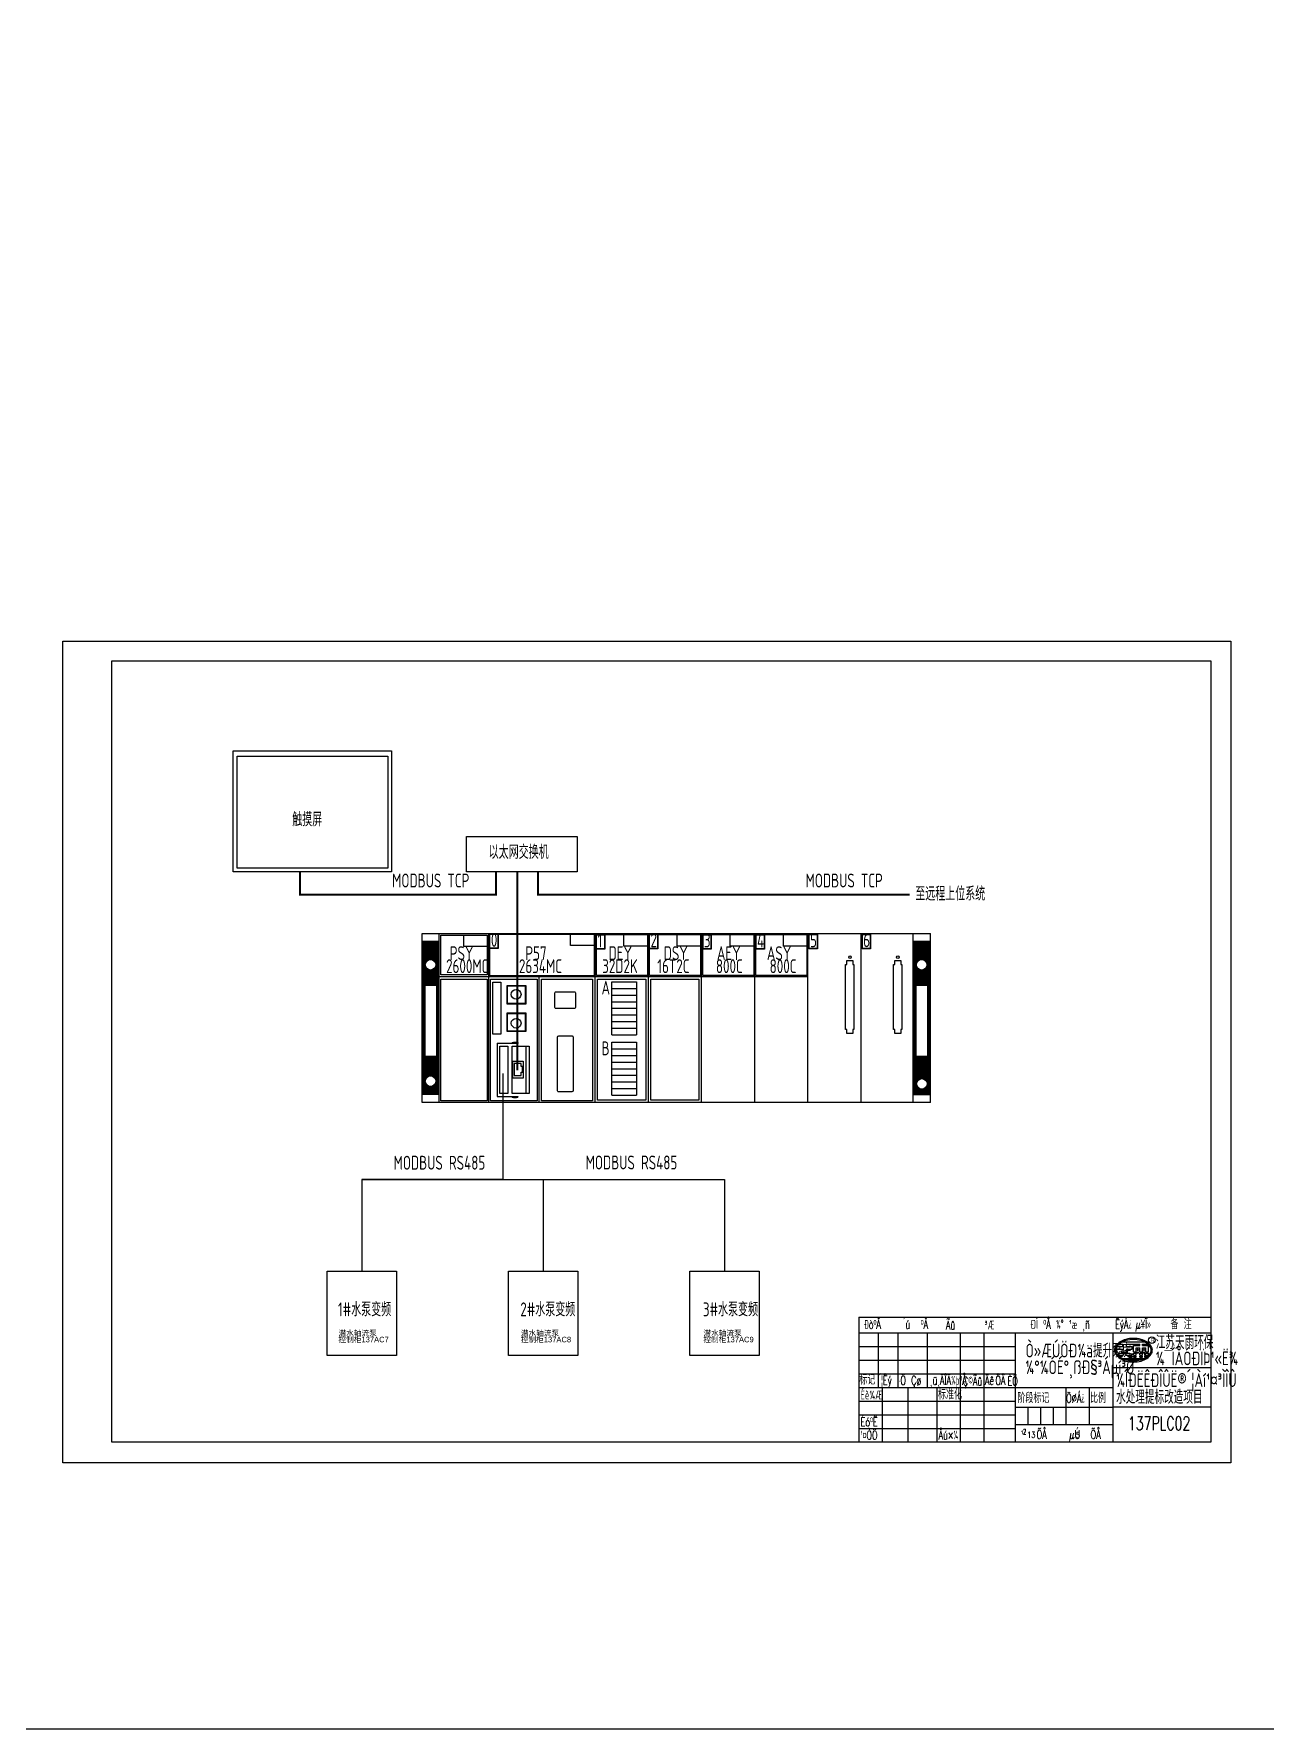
# Model space of a CAD drawing. Header units: millimetres. Extents: x 201 to 11482, y -7821 to 251.
# Drawn here: x 3727 to 4357, y -5888 to -5021 of the extents above; entities that cross this region are included whole.
import ezdxf
from ezdxf.enums import TextEntityAlignment as Align

# ---------------------------------------------------------------- set-up
doc = ezdxf.new("R2010")
doc.units = ezdxf.units.MM
doc.linetypes.add('CENTER2', pattern=[1.125, 0.75, -0.125, 0.125, -0.125])
for name, color, linetype in [('10000_FRONT', 7, 'Continuous'), ('LINE_THIN', 2, 'Continuous'), ('PART', 7, 'Continuous'), ('TEXT', 6, 'Continuous')]:
    doc.layers.add(name, color=color, linetype=linetype)
doc.layers.add('SECTION', color=3, linetype='CENTER2', lineweight=9)
doc.styles.add('HZ', font='txt', dxfattribs={"width": 0.67, "bigfont": 'hztxt'})
doc.styles.add('HZTXT', font='tssdeng.shx', dxfattribs={"width": 0.8, "bigfont": 'hztxt.shx'})
doc.styles.add('¹¡è³Ì¡ÁÖ', font='gbenor.shx', dxfattribs={"width": 0.8, "height": 350, "bigfont": 'gbcbig.shx'})

msp = doc.modelspace()

# ---------------------------------------------------------------- hatches: boundary and pattern name
at = {"layer": 'PART'}
h = msp.add_hatch(dxfattribs=at)
h.set_pattern_fill('ANSI34', color=256, scale=0.07, style=0)
h.set_pattern_definition([(45, (3690.30678, -5871.618734), (-0.037123106, 0.037123106), []), (45, (3690.319153, -5871.618734), (-0.037123106, 0.037123106), []), (45, (3690.33153, -5871.618734), (-0.037123106, 0.037123106), []), (45, (3690.3439, -5871.618734), (-0.037123106, 0.037123106), [])])
h.paths.add_polyline_path([(3925.386, -5563.233), (3934.087, -5563.233), (3934.087, -5502.981), (3934.087, -5485.016), (3925.386, -5485.016)])
h.paths.add_polyline_path([(3932.357, -5497.01, 1), (3926.964, -5497.01, 1)], flags=16)
h.paths.add_polyline_path([(3932.357, -5556.526, 1), (3926.964, -5556.526, 1)], flags=16)
h.paths.add_polyline_path([(3926.812, -5507.413), (3932.639, -5507.413), (3932.639, -5543.9), (3926.812, -5543.9)], flags=16)
h = msp.add_hatch(dxfattribs=at)
h.set_pattern_fill('ANSI34', color=256, scale=0.07, style=0)
h.set_pattern_definition([(45, (3608.22224, -5871.618784), (-0.037123106, 0.037123106), []), (45, (3608.234614, -5871.618784), (-0.037123106, 0.037123106), []), (45, (3608.24699, -5871.618784), (-0.037123106, 0.037123106), []), (45, (3608.259363, -5871.618784), (-0.037123106, 0.037123106), [])])
h.paths.add_polyline_path([(4176.561, -5485.016), (4176.561, -5485.016), (4176.561, -5563.404), (4185.262, -5563.404), (4185.262, -5485.016)])
h.paths.add_polyline_path([(4183.532, -5497.01, 1), (4178.139, -5497.01, 1)], flags=16)
h.paths.add_polyline_path([(4177.987, -5507.413), (4183.814, -5507.413), (4183.814, -5543.9), (4177.987, -5543.9)], flags=16)
h.paths.add_polyline_path([(4183.621, -5557.909, 1), (4178.228, -5557.909, 1)], flags=16)

# ---------------------------------------------------------------- linework, layer by layer
for p, q in [((3766.644, -5741.126), (3766.644, -5341.582)), ((3766.644, -5341.582), (4328.748, -5341.582)), ((4328.748, -5341.582), (4328.748, -5741.126)), ((3966.679, -5552.66), (3966.679, -5606.849)), ((3966.679, -5606.849), (3894.515, -5606.849)), ((3894.515, -5606.849), (4080.046, -5606.849)), ((3894.515, -5606.849), (3894.515, -5653.734)), ((3987.28, -5606.849), (3987.28, -5653.734)), ((4080.046, -5606.849), (4080.046, -5653.734)), ((4278.748, -5741.126), (4278.748, -5685.126)), ((4280.177, -5693.468), (4283.73, -5693.468)), ((4280.673, -5692.265), (4283.73, -5692.265)), ((4281.701, -5691.062), (4283.73, -5691.062)), ((4283.504, -5689.859), (4294.786, -5689.859)), ((4283.73, -5692.265), (4283.73, -5691.062)), ((4285.535, -5692.265), (4285.535, -5691.062)), ((4285.535, -5691.062), (4292.334, -5691.062)), ((4285.535, -5692.265), (4288.543, -5692.265)), ((4285.535, -5693.468), (4288.543, -5693.468)), ((4285.56, -5693.78), (4285.535, -5693.468)), ((4288.543, -5693.468), (4288.543, -5692.265)), ((4289.145, -5694.934), (4289.145, -5691.664)), ((4289.145, -5691.664), (4292.334, -5691.664)), ((4290.529, -5694.934), (4290.529, -5692.867)), ((4290.529, -5692.867), (4292.334, -5692.867)), ((4292.334, -5691.664), (4292.334, -5691.062)), ((4292.334, -5694.934), (4292.334, -5692.867)), ((4293.717, -5691.664), (4293.717, -5691.062)), ((4293.717, -5691.062), (4296.589, -5691.062)), ((4293.717, -5691.664), (4296.906, -5691.664)), ((4293.717, -5692.867), (4295.522, -5692.867)), ((4293.717, -5694.934), (4293.717, -5692.867)), ((4295.522, -5694.934), (4295.522, -5692.867)), ((4296.906, -5694.934), (4296.906, -5691.664)), ((4281.219, -5696.587), (4283.865, -5696.587)), ((4281.825, -5697.189), (4283.189, -5697.189)), ((4282.354, -5695.536), (4286.971, -5695.536)), ((4282.921, -5694.934), (4286.348, -5694.934)), ((4283.731, -5698.392), (4294.559, -5698.392)), ((4284.446, -5698.693), (4293.844, -5698.693)), ((4285.437, -5696.587), (4288.543, -5696.587)), ((4286.157, -5697.189), (4288.543, -5697.189)), ((4286.448, -5699.235), (4291.842, -5699.235)), ((4287.25, -5697.68), (4288.543, -5697.68)), ((4287.816, -5695.875), (4288.543, -5695.875)), ((4288.543, -5696.587), (4288.543, -5695.875)), ((4288.543, -5697.68), (4288.543, -5697.189)), ((4289.145, -5694.934), (4290.529, -5694.934)), ((4289.145, -5695.536), (4290.529, -5695.536)), ((4289.145, -5696.587), (4289.145, -5695.536)), ((4289.145, -5696.587), (4290.529, -5696.587)), ((4289.145, -5697.68), (4289.145, -5697.189)), ((4289.145, -5697.189), (4290.529, -5697.189)), ((4289.145, -5697.68), (4290.529, -5697.68)), ((4290.529, -5696.587), (4290.529, -5695.536)), ((4290.529, -5697.68), (4290.529, -5697.189)), ((4292.334, -5694.934), (4293.717, -5694.934)), ((4292.334, -5695.536), (4293.717, -5695.536)), ((4292.334, -5696.587), (4292.334, -5695.536)), ((4292.334, -5696.587), (4293.717, -5696.587)), ((4292.334, -5697.68), (4292.334, -5697.189)), ((4292.334, -5697.189), (4293.717, -5697.189)), ((4292.334, -5697.68), (4293.717, -5697.68)), ((4293.717, -5696.587), (4293.717, -5695.536)), ((4293.717, -5697.68), (4293.717, -5697.189)), ((4294.771, -5695.875), (4295.522, -5695.875)), ((4294.771, -5695.875), (4294.771, -5696.587)), ((4294.771, -5696.587), (4297.071, -5696.587)), ((4294.771, -5697.189), (4294.771, -5697.68)), ((4294.771, -5697.189), (4296.465, -5697.189)), ((4294.771, -5697.68), (4295.826, -5697.68)), ((4295.522, -5694.934), (4296.906, -5694.934)), ((4295.522, -5695.875), (4295.522, -5695.536)), ((4295.522, -5695.536), (4296.906, -5695.536)), ((4296.906, -5696.767), (4296.906, -5695.536)), ((4328.748, -5703.126), (4278.748, -5703.126)), ((4328.748, -5703.126), (4278.748, -5703.126)), ((4328.748, -5723.126), (4278.748, -5723.126)), ((4328.748, -5741.126), (3766.644, -5741.126)), ((4328.748, -5741.126), (4148.748, -5741.126))]:
    msp.add_line(p, q)
at = {"color": 0}
for p, q in [((4148.748, -5677.126), (4328.748, -5677.126)), ((4148.748, -5677.126), (4328.748, -5677.126)), ((4148.748, -5677.126), (4328.748, -5677.126)), ((4148.748, -5685.126), (4328.748, -5685.126)), ((4148.748, -5685.126), (4328.748, -5685.126)), ((4148.748, -5685.126), (4328.748, -5685.126)), ((4148.748, -5713.126), (4278.748, -5713.126)), ((4148.748, -5713.126), (4278.748, -5713.126)), ((4148.748, -5713.126), (4278.748, -5713.126)), ((4228.748, -5723.126), (4278.748, -5723.126)), ((4228.748, -5723.126), (4278.748, -5723.126)), ((4228.748, -5723.126), (4278.748, -5723.126)), ((4228.748, -5732.126), (4278.748, -5732.126)), ((4228.748, -5732.126), (4278.748, -5732.126)), ((4228.748, -5732.126), (4278.748, -5732.126))]:
    msp.add_line(p, q, dxfattribs=at)
at = {"linetype": 'Continuous'}
msp.add_line((4328.748, -5703.126), (4278.748, -5703.126), dxfattribs=at)
for points in [[(741.178, -4154.422), (11482.36, -4154.422), (11482.36, -5887.788), (741.178, -5887.788)], [(3828.66, -5387.57), (3909.74, -5387.57), (3909.74, -5449.47), (3828.66, -5449.47)], [(3830.735, -5390.365), (3907.858, -5390.365), (3907.858, -5447.597), (3830.735, -5447.597)], [(4004.551, -5449.485), (3947.985, -5449.485), (3947.985, -5431.376), (4004.551, -5431.376)], [(3876.788, -5653.734), (3912.242, -5653.734), (3912.242, -5696.744), (3876.788, -5696.744)], [(3969.553, -5653.734), (4005.007, -5653.734), (4005.007, -5696.744), (3969.553, -5696.744)], [(4062.319, -5653.734), (4097.773, -5653.734), (4097.773, -5696.744), (4062.319, -5696.744)]]:
    msp.add_lwpolyline(points, close=True)
at = {"const_width": 1}
for points in [[(3963.178, -5449.485), (3963.178, -5461.127), (3862.817, -5461.127), (3862.817, -5449.47)], [(3974.08, -5551.046), (3974.08, -5449.485)], [(3984.594, -5449.485), (3984.594, -5461.127), (4174.702, -5461.127)]]:
    msp.add_lwpolyline(points, dxfattribs=at)
for points in [[(4298.806, -5694.07, 0.1452621), (4298.182, -5691.965, 0.1071711), (4296.022, -5689.827, 0.0774043), (4293.04, -5688.523, 0.0645214), (4289.145, -5688.019, 0.0645214), (4285.25, -5688.523, 0.0774043), (4282.268, -5689.827, 0.1071711), (4280.108, -5691.965, 0.1452621), (4279.483, -5694.07, 0.1452621), (4280.108, -5696.175, 0.1071711), (4282.268, -5698.313, 0.0774043), (4285.25, -5699.617, 0.0645214), (4289.145, -5700.122, 0.0645214), (4293.04, -5699.617, 0.0774043), (4296.022, -5698.313, 0.1071711), (4298.182, -5696.175, 0.1452621)], [(4298.17, -5694.07, 0.1452621), (4297.648, -5692.312, 0.1071711), (4295.68, -5690.364, 0.0774043), (4292.877, -5689.139, 0.0645214), (4289.145, -5688.655, 0.0645214), (4285.412, -5689.139, 0.0774043), (4282.61, -5690.364, 0.1071711), (4280.642, -5692.312, 0.1452621), (4280.12, -5694.07, 0.1452621), (4280.642, -5695.828, 0.1071711), (4282.61, -5697.776, 0.0774043), (4285.412, -5699.001, 0.0645214), (4289.145, -5699.485, 0.0645214), (4292.877, -5699.001, 0.0774043), (4295.68, -5697.776, 0.1071711), (4297.648, -5695.828, 0.1452621)]]:
    msp.add_lwpolyline(points, format="xyb", close=True)
for centre, radius in [((4291.314, -5693.883), 0.1), ((4294.521, -5693.883), 0.1), ((4298.584, -5688.903), 1.666), ((4291.314, -5695.285), 0.1), ((4294.521, -5695.285), 0.1)]:
    msp.add_circle(centre, radius)
for centre, radius, start, end in [((4279.047, -5691.853), 4.95, 321.502997, 340.951261), ((4290.515, -5691.243), 5.567, 207.109979, 221.536588), ((4279.047, -5691.853), 4.95, 293.805664, 311.924678), ((4279.047, -5691.853), 6.755, 300.38393, 307.819429), ((4279.047, -5691.853), 6.755, 315.502624, 325.594686), ((4290.515, -5691.243), 7.372, 216.907792, 226.468118), ((4290.515, -5691.243), 7.372, 233.765595, 238.048673), ((4287.25, -5696.477), 1.203, 238.048673, 270), ((4290.515, -5691.243), 5.567, 230.459438, 231.797628), ((4287.816, -5694.672), 1.203, 231.797628, 270)]:
    msp.add_arc(centre, radius, start, end)
for p in [(4291.314, -5693.883), (4294.521, -5693.883), (4291.314, -5695.285), (4294.521, -5695.285)]:
    msp.add_point(p)
at = {"layer": '10000_FRONT', "color": 7, "linetype": 'Continuous'}
for p, q in [((4141.955, -5496.956), (4142.524, -5496.956)), ((4141.955, -5530.048), (4141.955, -5496.956)), ((4142.524, -5494.88), (4145.605, -5494.88)), ((4142.524, -5496.956), (4142.524, -5494.88)), ((4145.605, -5494.88), (4145.605, -5496.956)), ((4145.605, -5496.956), (4146.175, -5496.956)), ((4146.175, -5496.956), (4146.175, -5530.048)), ((4166.473, -5496.956), (4167.043, -5496.956)), ((4166.473, -5530.048), (4166.473, -5496.956)), ((4167.043, -5494.88), (4170.124, -5494.88)), ((4167.043, -5496.956), (4167.043, -5494.88)), ((4170.124, -5494.88), (4170.124, -5496.956)), ((4170.124, -5496.956), (4170.694, -5496.956)), ((4170.694, -5496.956), (4170.694, -5530.048)), ((4142.524, -5530.048), (4141.955, -5530.048)), ((4142.524, -5532.125), (4142.524, -5530.048)), ((4145.605, -5532.125), (4142.524, -5532.125)), ((4146.175, -5530.048), (4145.605, -5530.048)), ((4145.605, -5530.048), (4145.605, -5532.125)), ((4167.043, -5530.048), (4166.473, -5530.048)), ((4167.043, -5532.124), (4167.043, -5530.048)), ((4170.124, -5532.124), (4167.043, -5532.124)), ((4170.694, -5530.048), (4170.124, -5530.048)), ((4170.124, -5530.048), (4170.124, -5532.124))]:
    msp.add_line(p, q, dxfattribs=at)
for centre in [(4144.165, -5493.098), (4168.684, -5493.098)]:
    msp.add_circle(centre, 0.67, dxfattribs=at)
at = {"layer": 'LINE_THIN'}
for p, q in [((3741.644, -5751.582), (3741.644, -5331.582)), ((3741.644, -5331.582), (4338.953, -5331.582)), ((4338.953, -5331.582), (4338.953, -5751.582)), ((4338.953, -5751.582), (3741.644, -5751.582))]:
    msp.add_line(p, q, dxfattribs=at)
for centre in [(4291.314, -5693.883), (4294.521, -5693.883), (4291.314, -5695.285), (4294.521, -5695.285)]:
    msp.add_circle(centre, 0.401, dxfattribs=at)
at = {"layer": 'PART'}
for p, q in [((3925.386, -5480.998), (4185.262, -5480.998)), ((3925.386, -5567.359), (3925.386, -5480.998)), ((3925.386, -5485.016), (3934.087, -5485.016)), ((3934.087, -5567.359), (3934.087, -5480.998)), ((3959.519, -5567.359), (3959.519, -5480.998)), ((4013.832, -5567.359), (4013.832, -5480.998)), ((4041.033, -5567.359), (4041.033, -5480.998)), ((4068.235, -5567.359), (4068.235, -5480.998)), ((4095.437, -5567.359), (4095.437, -5480.998)), ((4122.638, -5567.359), (4122.638, -5480.998)), ((4149.84, -5567.359), (4149.84, -5480.998)), ((4176.561, -5567.359), (4176.561, -5480.998)), ((4176.561, -5567.359), (4176.561, -5480.998)), ((4176.561, -5485.016), (4185.262, -5485.016)), ((4185.262, -5567.359), (4185.262, -5480.998)), ((3934.087, -5502.981), (3959.519, -5502.981)), ((3959.519, -5502.981), (4013.832, -5502.981)), ((3984.95, -5502.981), (3984.95, -5567.359)), ((4013.832, -5502.981), (4122.638, -5502.981)), ((4022.331, -5505.711), (4034.915, -5505.711)), ((4022.331, -5532.862), (4022.331, -5505.711)), ((4022.331, -5509.105), (4034.915, -5509.105)), ((4034.915, -5505.711), (4034.915, -5532.862)), ((4022.331, -5512.499), (4034.915, -5512.499)), ((4022.331, -5515.893), (4034.915, -5515.893)), ((4022.331, -5519.286), (4034.915, -5519.286)), ((4022.331, -5522.68), (4034.915, -5522.68)), ((4022.331, -5526.074), (4034.915, -5526.074)), ((3963.674, -5537.121), (3974.464, -5537.121)), ((3963.674, -5537.121), (3963.674, -5564.359)), ((4022.331, -5529.468), (4034.915, -5529.468)), ((4022.331, -5532.862), (4034.915, -5532.862)), ((4022.331, -5536.567), (4034.915, -5536.567)), ((4022.331, -5563.718), (4022.331, -5536.567)), ((4034.915, -5536.567), (4034.915, -5563.718)), ((3978.33, -5538.578), (3978.33, -5562.902)), ((4022.331, -5539.961), (4034.915, -5539.961)), ((4022.331, -5543.355), (4034.915, -5543.355)), ((4022.331, -5546.748), (4034.915, -5546.748)), ((3972.342, -5547.417), (3972.342, -5553.617)), ((3975.947, -5547.417), (3972.342, -5547.417)), ((3972.342, -5553.617), (3975.947, -5553.617)), ((3975.947, -5549.074), (3975.947, -5547.417)), ((3976.74, -5549.074), (3975.947, -5549.074)), ((3975.947, -5553.617), (3975.947, -5551.923)), ((3975.947, -5551.923), (3976.74, -5551.923)), ((3976.74, -5551.923), (3976.74, -5549.074)), ((4022.331, -5550.142), (4034.915, -5550.142)), ((4022.331, -5553.536), (4034.915, -5553.536)), ((3925.386, -5563.233), (3934.087, -5563.233)), ((4022.331, -5556.93), (4034.915, -5556.93)), ((4022.331, -5560.324), (4034.915, -5560.324)), ((4022.331, -5563.718), (4034.915, -5563.718)), ((4176.561, -5563.404), (4185.262, -5563.404)), ((4185.262, -5567.359), (3925.386, -5567.359)), ((3963.674, -5564.359), (3974.464, -5564.359))]:
    msp.add_line(p, q, dxfattribs=at)
for points in [[(3934.899, -5481.829), (3958.678, -5481.829), (3958.678, -5502.12), (3934.899, -5502.12)], [(3946.692, -5481.829), (3958.678, -5481.829), (3958.678, -5487.721), (3946.692, -5487.721)], [(3959.93, -5481.327), (3964.277, -5481.327), (3964.277, -5488.782), (3959.93, -5488.782)], [(3959.93, -5481.327), (4013.29, -5481.327), (4013.29, -5502.638), (3959.93, -5502.638)], [(3960.047, -5481.431), (3964.105, -5481.431), (3964.105, -5488.603), (3960.047, -5488.603)], [(4001.304, -5481.327), (4013.29, -5481.327), (4013.29, -5487.219), (4001.304, -5487.219)], [(4014.485, -5481.603), (4040.534, -5481.603), (4040.534, -5502.445), (4014.485, -5502.445)], [(4014.485, -5481.603), (4018.832, -5481.603), (4018.832, -5489.058), (4014.485, -5489.058)], [(4014.602, -5481.707), (4018.66, -5481.707), (4018.66, -5488.879), (4014.602, -5488.879)], [(4028.548, -5481.603), (4040.534, -5481.603), (4040.534, -5487.495), (4028.548, -5487.495)], [(4041.568, -5481.499), (4045.915, -5481.499), (4045.915, -5488.955), (4041.568, -5488.955)], [(4041.686, -5481.603), (4067.735, -5481.603), (4067.735, -5502.445), (4041.686, -5502.445)], [(4041.686, -5481.603), (4045.744, -5481.603), (4045.744, -5488.775), (4041.686, -5488.775)], [(4055.75, -5481.603), (4067.735, -5481.603), (4067.735, -5487.495), (4055.75, -5487.495)], [(4068.888, -5481.603), (4094.937, -5481.603), (4094.937, -5502.446), (4068.888, -5502.446)], [(4068.888, -5481.603), (4073.235, -5481.603), (4073.235, -5489.058), (4068.888, -5489.058)], [(4069.005, -5481.707), (4073.063, -5481.707), (4073.063, -5488.879), (4069.005, -5488.879)], [(4082.951, -5481.603), (4094.937, -5481.603), (4094.937, -5487.495), (4082.951, -5487.495)], [(4096.089, -5481.603), (4122.138, -5481.603), (4122.138, -5502.446), (4096.089, -5502.446)], [(4096.089, -5481.603), (4100.436, -5481.603), (4100.436, -5489.058), (4096.089, -5489.058)], [(4096.207, -5481.707), (4100.265, -5481.707), (4100.265, -5488.879), (4096.207, -5488.879)], [(4110.153, -5481.603), (4122.138, -5481.603), (4122.138, -5487.496), (4110.153, -5487.496)], [(4123.173, -5481.499), (4127.52, -5481.499), (4127.52, -5488.955), (4123.173, -5488.955)], [(4123.291, -5481.603), (4127.349, -5481.603), (4127.349, -5488.775), (4123.291, -5488.775)], [(4150.375, -5481.499), (4154.722, -5481.499), (4154.722, -5488.955), (4150.375, -5488.955)], [(4150.492, -5481.603), (4154.55, -5481.603), (4154.55, -5488.775), (4150.492, -5488.775)], [(3926.812, -5507.413), (3932.639, -5507.413), (3932.639, -5543.9), (3926.812, -5543.9)], [(3934.953, -5504.38), (3958.68, -5504.38), (3958.68, -5566.547), (3934.953, -5566.547)], [(3960.384, -5504.38), (3984.112, -5504.38), (3984.112, -5566.547), (3960.384, -5566.547)], [(3961.44, -5505.976), (3965.51, -5505.976), (3965.51, -5532.52), (3961.44, -5532.52)], [(3968.809, -5507.591), (3978.305, -5507.591), (3978.305, -5517.088), (3968.809, -5517.088)], [(3969.019, -5507.801), (3978.095, -5507.801), (3978.095, -5516.878), (3969.019, -5516.878)], [(3986.469, -5504.38), (4012.423, -5504.38), (4012.423, -5566.547), (3986.469, -5566.547)], [(4015.091, -5504.38), (4039.719, -5504.38), (4039.719, -5566.26), (4015.091, -5566.26)], [(4042.293, -5504.38), (4066.921, -5504.38), (4066.921, -5566.26), (4042.293, -5566.26)], [(4177.987, -5507.413), (4183.814, -5507.413), (4183.814, -5543.9), (4177.987, -5543.9)], [(3968.809, -5521.652), (3978.305, -5521.652), (3978.305, -5531.149), (3968.809, -5531.149)], [(3969.019, -5521.862), (3978.095, -5521.862), (3978.095, -5530.939), (3969.019, -5530.939)], [(3965.117, -5538.578), (3969.186, -5538.578), (3969.186, -5562.902), (3965.117, -5562.902)], [(3971.368, -5538.578), (3980.063, -5538.578), (3980.063, -5562.902), (3971.368, -5562.902)], [(3971.77, -5546.223), (3977.073, -5546.223), (3977.073, -5555.04), (3971.77, -5555.04)]]:
    msp.add_lwpolyline(points, close=True, dxfattribs=at)
for points in [[(3993.884, -5510.85), (4003.097, -5510.85, -0.4142136), (4003.797, -5511.55), (4003.797, -5518.674, -0.4142136), (4003.097, -5519.374), (3993.884, -5519.374, -0.4142136), (3993.184, -5518.674), (3993.184, -5511.55, -0.4142136)], [(3995.237, -5533.28), (4001.854, -5533.28, -0.4142138), (4002.554, -5533.98), (4002.554, -5561.271, -0.4142134), (4001.854, -5561.971), (3995.237, -5561.971, -0.4142138), (3994.537, -5561.271), (3994.537, -5533.98, -0.4142134)]]:
    msp.add_lwpolyline(points, format="xyb", close=True, dxfattribs=at)
for centre, radius in [((3929.66, -5497.01), 2.696), ((4180.835, -5497.01), 2.696), ((3973.428, -5512.149), 2.49), ((3973.428, -5526.901), 2.49), ((3929.66, -5556.526), 2.696), ((4180.925, -5557.909), 2.696)]:
    msp.add_circle(centre, radius, dxfattribs=at)
at = {"layer": 'PART', "extrusion": (0, 0, -1)}
msp.add_ellipse((3972.858, -5537.121), major_axis=(-1.606, 0), ratio=0.3608108, start_param=6.2831774, end_param=9.4247791, dxfattribs=at)
at = {"layer": 'PART'}
msp.add_ellipse((3972.858, -5564.359), major_axis=(-1.606, 0), ratio=0.3608108, start_param=6.2831774, end_param=9.4247791, dxfattribs=at)
at = {"layer": 'TEXT', "color": 0}
for p, q in [((4148.748, -5677.126), (4148.748, -5741.126)), ((4148.748, -5677.126), (4148.748, -5741.126)), ((4148.748, -5677.126), (4148.748, -5741.126)), ((4158.748, -5713.126), (4158.748, -5685.126)), ((4158.748, -5713.126), (4158.748, -5685.126)), ((4158.748, -5713.126), (4158.748, -5685.126)), ((4168.748, -5713.126), (4168.748, -5685.126)), ((4168.748, -5713.126), (4168.748, -5685.126)), ((4168.748, -5713.126), (4168.748, -5685.126)), ((4183.748, -5713.126), (4183.748, -5685.126)), ((4183.748, -5713.126), (4183.748, -5685.126)), ((4183.748, -5713.126), (4183.748, -5685.126)), ((4200.748, -5741.126), (4200.748, -5685.126)), ((4200.748, -5741.126), (4200.748, -5685.126)), ((4200.748, -5741.126), (4200.748, -5685.126)), ((4212.748, -5741.126), (4212.748, -5685.126)), ((4212.748, -5741.126), (4212.748, -5685.126)), ((4212.748, -5741.126), (4212.748, -5685.126)), ((4228.748, -5741.126), (4228.748, -5685.126)), ((4228.748, -5741.126), (4228.748, -5685.126)), ((4228.748, -5741.126), (4228.748, -5685.126)), ((4148.748, -5692.126), (4228.748, -5692.126)), ((4148.748, -5692.126), (4228.748, -5692.126)), ((4148.748, -5692.126), (4228.748, -5692.126)), ((4148.748, -5699.126), (4228.748, -5699.126)), ((4148.748, -5699.126), (4228.748, -5699.126)), ((4148.748, -5699.126), (4228.748, -5699.126)), ((4148.748, -5706.126), (4228.748, -5706.126)), ((4148.748, -5706.126), (4228.748, -5706.126)), ((4148.748, -5706.126), (4228.748, -5706.126)), ((4160.748, -5741.126), (4160.748, -5713.126)), ((4160.748, -5741.126), (4160.748, -5713.126)), ((4160.748, -5741.126), (4160.748, -5713.126)), ((4173.963, -5741.261), (4173.963, -5713.126)), ((4173.963, -5741.261), (4173.963, -5713.126)), ((4173.963, -5741.261), (4173.963, -5713.126)), ((4188.748, -5741.126), (4188.748, -5713.126)), ((4188.748, -5741.126), (4188.748, -5713.126)), ((4188.748, -5741.126), (4188.748, -5713.126)), ((4254.748, -5732.126), (4254.748, -5713.126)), ((4254.748, -5732.126), (4254.748, -5713.126)), ((4254.748, -5732.126), (4254.748, -5713.126)), ((4266.748, -5732.126), (4266.748, -5713.126)), ((4266.748, -5732.126), (4266.748, -5713.126)), ((4266.748, -5732.126), (4266.748, -5713.126)), ((4148.748, -5720.126), (4228.748, -5720.126)), ((4148.748, -5720.126), (4228.748, -5720.126)), ((4148.748, -5720.126), (4228.748, -5720.126)), ((4148.748, -5727.126), (4228.748, -5727.126)), ((4148.748, -5727.126), (4228.748, -5727.126)), ((4148.748, -5727.126), (4228.748, -5727.126)), ((4235.248, -5732.126), (4235.248, -5723.126)), ((4235.248, -5732.126), (4235.248, -5723.126)), ((4235.248, -5732.126), (4235.248, -5723.126)), ((4241.748, -5732.126), (4241.748, -5723.126)), ((4241.748, -5732.126), (4241.748, -5723.126)), ((4241.748, -5732.126), (4241.748, -5723.126)), ((4248.248, -5732.126), (4248.248, -5723.126)), ((4248.248, -5732.126), (4248.248, -5723.126)), ((4248.248, -5732.126), (4248.248, -5723.126)), ((4148.748, -5734.126), (4228.748, -5734.126)), ((4148.748, -5734.126), (4228.748, -5734.126)), ((4148.748, -5734.126), (4228.748, -5734.126))]:
    msp.add_line(p, q, dxfattribs=at)

# ---------------------------------------------------------------- texts
at = {"color": 6, "char_height": 3.5, "width": 71.24785, "attachment_point": 1, "line_spacing_factor": 0.7}
for s, insert in [('{\\fËÎÌå|b0|i0|c134|p2;\\H0.8x;潜水轴流泵\\P控制柜137AC7}', (3882.554, -5683.952)), ('{\\fËÎÌå|b0|i0|c134|p2;\\H0.8x;潜水轴流泵\\P控制柜137AC8}', (3975.81, -5683.952)), ('{\\fËÎÌå|b0|i0|c134|p2;\\H0.8x;潜水轴流泵\\P控制柜137AC9}', (4069.188, -5683.952))]:
    msp.add_mtext(s, dxfattribs=dict(at, insert=insert))
at = {"layer": 'LINE_THIN', "style": 'HZTXT'}
msp.add_text('R', height=2.139, dxfattribs=at).set_placement((4297.961, -5690.046))
at = {"layer": 'SECTION', "color": 3, "style": 'HZ', "width": 0.67}
for s, height, p in [('Ò»ÆÚÖÐ¼ä提升泵房', 7, (4233.96, -5697.766)), ('江苏天雨环保', 6.9881, (4300.547, -5693.519)), ('¼¯ÍÅÓÐÏÞ¹«Ë¾', 6.98805, (4300.478, -5701.743)), ('¼¯ÍÅÓÐÏÞ¹«Ë¾', 6.98805, (4300.478, -5701.743)), ('¼°¼ÓÉ°¸ßÐ§³Áµí³Ø', 6.98805, (4233.795, -5706.308)), ('¼ÎÐËÊÐÎÛË®´¦Àí¹¤³ÌÎÛ', 6.98805, (4280.217, -5712.881)), ('¼ÎÐËÊÐÎÛË®´¦Àí¹¤³ÌÎÛ', 6.98805, (4280.217, -5712.881)), ('水处理提标改造项目', 6.9881, (4280.26, -5721.523)), ('137PLC02', 6.9881, (4286.324, -5734.984))]:
    msp.add_text(s, height=height, dxfattribs=at).set_placement(p)
at = {"layer": 'TEXT', "linetype": 'Continuous', "style": '¹¡è³Ì¡ÁÖ', "width": 0.8}
for s, height, p in [('触摸屏', 7.0963, (3858.922, -5426.222)), ('以太网交换机', 7.0963, (3959.4, -5442.894)), ('MODBUS TCP', 7.0963, (3910.007, -5457.493)), ('MODBUS TCP', 7.0963, (4121.462, -5457.493)), ('至远程上位系统', 7.0963, (4177.571, -5464.226)), ('0', 7.096, (3960.493, -5487.854)), ('1', 7.096, (4015.048, -5488.13)), ('2', 7.096, (4042.132, -5488.026)), ('3', 7.096, (4069.451, -5488.13)), ('4', 7.096, (4096.653, -5488.13)), ('5', 7.096, (4123.737, -5488.026)), ('6', 7.096, (4150.938, -5488.027)), ('2600MC', 7.0963, (3937.599, -5501.296)), ('PSY', 7.0963, (3939.464, -5494.636)), ('2634MC', 7.0963, (3974.84, -5501.296)), ('P57', 7.0963, (3978.127, -5494.636)), ('32D2K', 7.0963, (4017.441, -5501.296)), ('DEY', 7.0963, (4020.729, -5494.636)), ('16T2C', 7.0963, (4045.621, -5501.296)), ('DSY', 7.0963, (4048.908, -5494.636)), ('800C', 7.0963, (4075.59, -5501.296)), ('AEY', 7.0963, (4076.103, -5494.636)), ('ASY', 7.0963, (4101.634, -5494.636)), ('800C', 7.0963, (4103.072, -5501.296)), ('A', 7.096, (4017.095, -5512.24)), ('B', 7.096, (4017.095, -5543.28)), ('MODBUS RS485', 7.09632, (3910.753, -5601.777)), ('MODBUS RS485', 7.09632, (4008.979, -5601.648)), ('1#水泵变频', 7.0963, (3882.305, -5676.74)), ('2#水泵变频', 7.0963, (3975.561, -5676.74)), ('3#水泵变频', 7.0963, (4068.939, -5676.74))]:
    msp.add_text(s, height=height, dxfattribs=at).set_placement(p)
at = {"layer": 'TEXT', "style": 'HZ', "width": 0.67}
for s, p in [('ÐòºÅ', (4155.726, -5683.147)), ('ÐòºÅ', (4155.726, -5683.147)), ('ÐòºÅ', (4155.726, -5683.147)), ('Ãû     ³Æ', (4205.665, -5683.481)), ('Ãû     ³Æ', (4205.665, -5683.481)), ('Ãû     ³Æ', (4205.665, -5683.481)), ('ÐÍ ºÅ ¼° ¹æ ¸ñ', (4251.666, -5683.089)), ('ÐÍ ºÅ ¼° ¹æ ¸ñ', (4251.666, -5683.089)), ('ÐÍ ºÅ ¼° ¹æ ¸ñ', (4251.666, -5683.089)), ('ÊýÁ¿', (4284.037, -5683.066)), ('ÊýÁ¿', (4284.037, -5683.066)), ('ÊýÁ¿', (4284.037, -5683.066)), ('µ¥Î»', (4294.127, -5683.005)), ('µ¥Î»', (4294.127, -5683.005)), ('µ¥Î»', (4294.127, -5683.005)), ('备 注', (4313.517, -5683.25))]:
    msp.add_text(s, height=4.5, dxfattribs=at).set_placement(p, align=Align.CENTER)
msp.add_text('´ú  ºÅ', height=4.5, dxfattribs=at).set_placement((4184.112, -5683.147), align=Align.RIGHT)
msp.add_text('´ú  ºÅ', height=4.5, dxfattribs=at).set_placement((4184.112, -5683.147), align=Align.RIGHT)
msp.add_text('´ú  ºÅ', height=4.5, dxfattribs=at).set_placement((4184.112, -5683.147), align=Align.RIGHT)
for s, p in [('标记', (4148.965, -5711.595)), ('´¦Êý', (4158.819, -5711.743)), ('´¦Êý', (4158.819, -5711.743)), ('´¦Êý', (4158.819, -5711.743)), ('·Ö Çø', (4169.132, -5711.743)), ('·Ö Çø', (4169.132, -5711.743)), ('·Ö Çø', (4169.132, -5711.743)), ('¸ü¸ÄÎÄ¼þºÅ', (4185.12, -5711.743)), ('¸ü¸ÄÎÄ¼þºÅ', (4185.12, -5711.743)), ('¸ü¸ÄÎÄ¼þºÅ', (4185.12, -5711.743)), ('Ç©Ãû', (4201.897, -5712.156)), ('Ç©Ãû', (4201.897, -5712.156)), ('Ç©Ãû', (4201.897, -5712.156)), ('Äê', (4213.204, -5711.864)), ('Äê', (4213.204, -5711.864)), ('Äê', (4213.204, -5711.864)), ('ÔÂ', (4218.53, -5711.787)), ('ÔÂ', (4218.53, -5711.787)), ('ÔÂ', (4218.53, -5711.787)), ('ÈÕ', (4224.714, -5712.095)), ('Éè¼Æ', (4149.553, -5719.236)), ('Éè¼Æ', (4149.553, -5719.236)), ('Éè¼Æ', (4149.553, -5719.236)), ('阶段标记', (4229.852, -5720.962)), ('ÖØÁ¿', (4254.741, -5720.909)), ('ÖØÁ¿', (4254.741, -5720.909)), ('ÖØÁ¿', (4254.741, -5720.909)), ('比例', (4266.952, -5720.982)), ('ÉóºË', (4149.553, -5732.971)), ('ÉóºË', (4149.553, -5732.971)), ('ÉóºË', (4149.553, -5732.971)), ('¹¤ÒÕ', (4149.553, -5739.797)), ('¹¤ÒÕ', (4149.553, -5739.797)), ('¹¤ÒÕ', (4149.553, -5739.797)), ('¹²  ÕÅ', (4231.632, -5739.449)), ('µÚ  ÕÅ', (4256.265, -5739.449))]:
    msp.add_text(s, height=4.5, dxfattribs=at).set_placement(p)
at = {"layer": 'TEXT', "color": 0, "style": 'HZ', "width": 0.67}
for s, height, p in [('标准化', 4.5, (4189.186, -5719.23)), ('Åú×¼', 4.5, (4189.462, -5739.725)), ('Åú×¼', 4.5, (4189.462, -5739.725)), ('Åú×¼', 4.5, (4189.462, -5739.725)), ('13', 3, (4234.767, -5738.842)), ('5', 3, (4259.708, -5738.947))]:
    msp.add_text(s, height=height, dxfattribs=at).set_placement(p)

doc.saveas('drawing.dxf')
